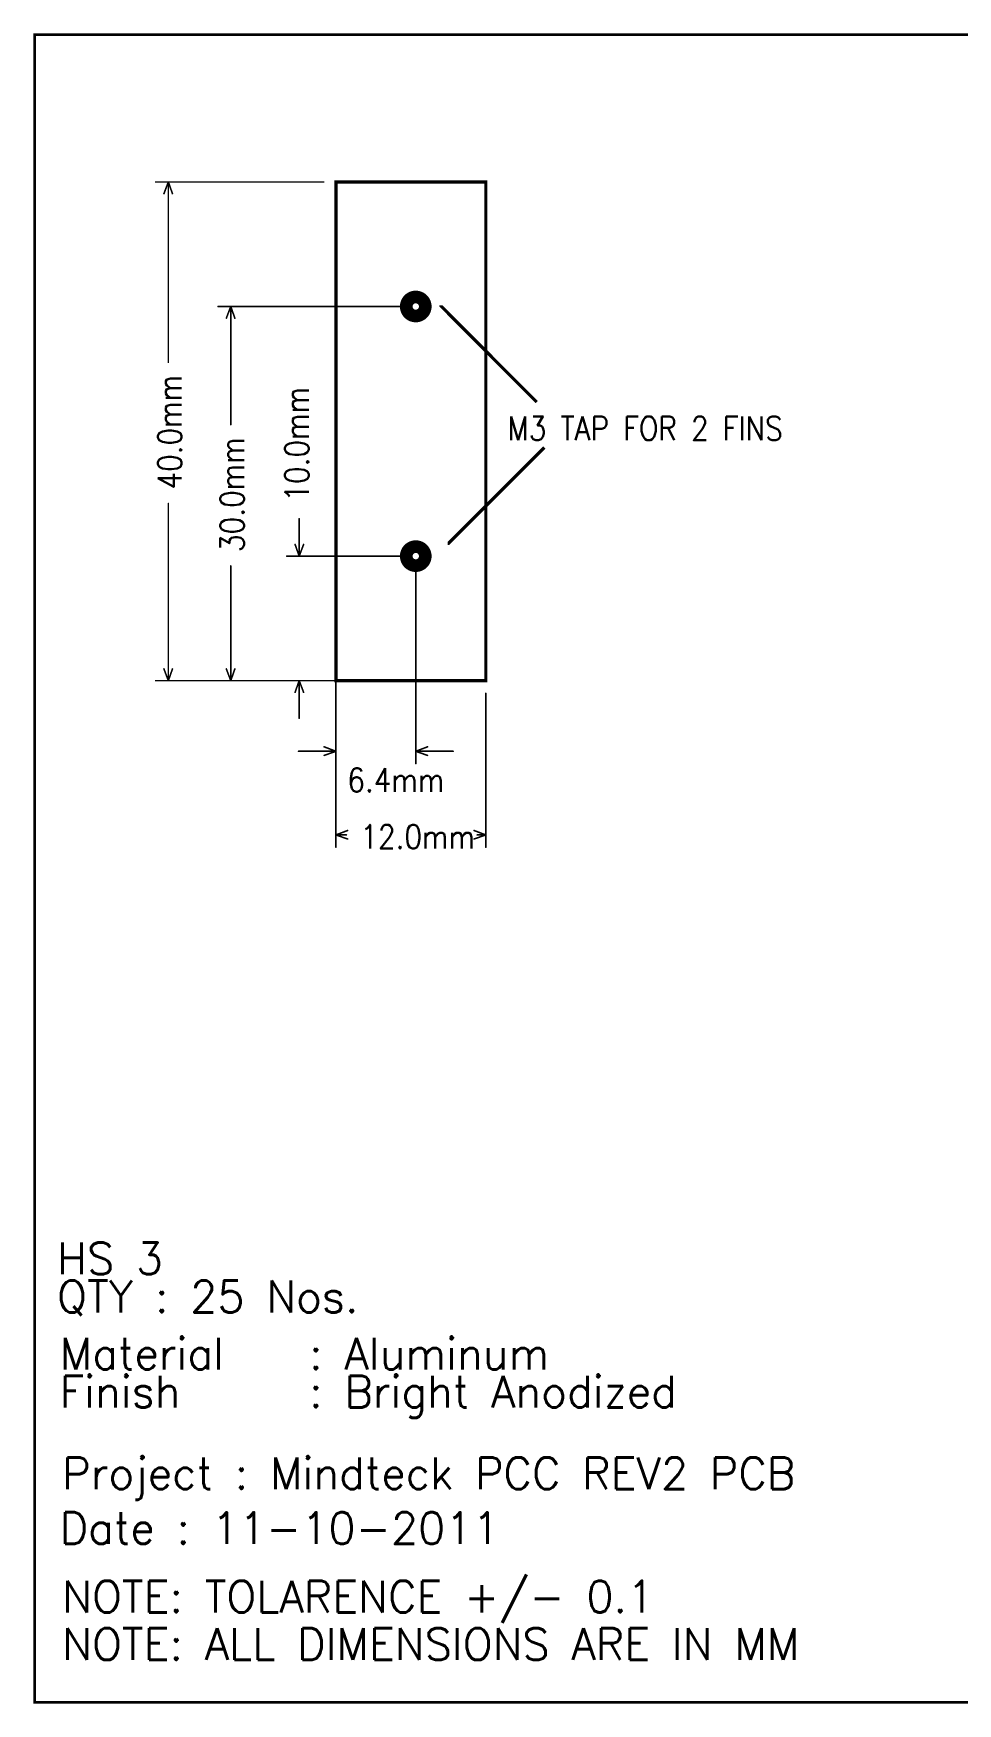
# Model space of a CAD drawing. Extents: x 2.09 to 10.05, y 1.3 to 6.57.
# Drawn here: x 2.09 to 5.01, y 1.3 to 6.57 of the extents above; entities that cross this region are included whole.
import ezdxf

# ---------------------------------------------------------------- set-up
doc = ezdxf.new("R2010")
doc.units = 0
doc.header["$LTSCALE"] = 25
doc.layers.get('0').update_dxf_attribs({"linetype": 'CONTINUOUS'})
doc.styles.get("Standard").update_dxf_attribs({"font": 'simplex'})

# ---------------------------------------------------------------- blocks, each defined once
blk = doc.blocks.new('DISC')
at = {"color": 0, "const_width": 0.5}
blk.add_lwpolyline([(0, 0.25, 1), (0, -0.25, 1)], format="xyb", close=True, dxfattribs=at)

msp = doc.modelspace()

# ---------------------------------------------------------------- linework, layer by layer
at = {"color": 1, "const_width": 0.008}
msp.add_lwpolyline([(2.098, 1.303), (10.047, 1.303), (10.047, 6.567), (2.098, 6.567), (2.098, 1.303)], dxfattribs=at)
at = {"color": 3}
for points, const_width in [([(3.01, 6.102), (2.48, 6.102)], 0.005), ([(2.52, 6.102), (2.506, 6.065)], 0.005), ([(2.52, 5.533), (2.52, 6.102)], 0.005), ([(2.52, 6.102), (2.533, 6.065)], 0.005), ([(3.049, 4.528), (3.049, 6.102), (3.522, 6.102), (3.522, 4.528), (3.049, 4.528)], 0.01), ([(3.26, 5.709), (2.677, 5.709)], 0.005), ([(2.717, 5.709), (2.703, 5.672)], 0.005), ([(2.717, 5.336), (2.717, 5.709)], 0.005), ([(2.717, 5.709), (2.73, 5.672)], 0.005), ([(3.38, 5.713), (3.38, 5.711), (3.683, 5.407)], 0.01), ([(3.402, 4.961), (3.404, 4.961), (3.707, 5.264)], 0.01), ([(2.52, 4.528), (2.52, 5.087)], 0.005), ([(2.933, 4.921), (2.933, 5.039)], 0.005), ([(2.933, 4.921), (2.92, 4.958)], 0.005), ([(2.933, 4.921), (2.947, 4.958)], 0.005), ([(3.26, 4.921), (2.894, 4.921)], 0.005), ([(2.717, 4.528), (2.717, 4.89)], 0.005), ([(3.049, 4.882), (3.049, 4.266)], 0.005), ([(3.301, 4.882), (3.301, 4.266)], 0.005), ([(2.52, 4.528), (2.506, 4.565)], 0.005), ([(2.52, 4.528), (2.533, 4.565)], 0.005), ([(2.717, 4.528), (2.703, 4.565)], 0.005), ([(2.717, 4.528), (2.73, 4.565)], 0.005), ([(3.01, 4.528), (2.48, 4.528)], 0.005), ([(3.246, 4.528), (2.677, 4.528)], 0.005), ([(3.26, 4.528), (2.894, 4.528)], 0.005), ([(2.933, 4.528), (2.92, 4.491)], 0.005), ([(2.933, 4.528), (2.933, 4.409)], 0.005), ([(2.933, 4.528), (2.947, 4.491)], 0.005), ([(3.049, 4.488), (3.049, 4.002)], 0.005), ([(3.522, 4.488), (3.522, 4.002)], 0.005), ([(3.049, 4.305), (2.931, 4.305)], 0.005), ([(3.049, 4.305), (3.012, 4.319)], 0.005), ([(3.049, 4.305), (3.012, 4.292)], 0.005), ([(3.301, 4.305), (3.338, 4.319)], 0.005), ([(3.301, 4.305), (3.419, 4.305)], 0.005), ([(3.301, 4.305), (3.338, 4.292)], 0.005), ([(3.049, 4.041), (3.086, 4.055)], 0.005), ([(3.049, 4.041), (3.082, 4.041)], 0.005), ([(3.049, 4.041), (3.086, 4.028)], 0.005), ([(3.522, 4.041), (3.485, 4.055)], 0.005), ([(3.522, 4.041), (3.485, 4.028)], 0.005), ([(3.495, 4.041), (3.522, 4.041)], 0.005)]:
    msp.add_lwpolyline(points, dxfattribs=dict(at, const_width=const_width))
at = {"color": 2, "const_width": 0.04}
for points in [[(3.301, 5.679, -1), (3.301, 5.739, -1), (3.301, 5.679)], [(3.301, 4.891, -1), (3.301, 4.951, -1), (3.301, 4.891)]]:
    msp.add_lwpolyline(points, format="xyb", dxfattribs=at)

# ---------------------------------------------------------------- block references
at = {"color": 3, "xscale": 0.005, "yscale": 0.005}
for p in [(2.48, 6.102), (2.506, 6.065), (2.52, 6.102), (2.52, 6.102), (2.52, 6.102), (2.533, 6.065), (3.01, 6.102), (2.677, 5.709), (2.717, 5.709), (2.717, 5.709), (2.717, 5.709), (3.26, 5.709), (2.703, 5.672), (2.73, 5.672), (2.52, 5.533), (2.717, 5.336), (2.52, 5.087), (2.933, 5.039), (2.92, 4.958), (2.947, 4.958), (2.894, 4.921), (2.933, 4.921), (2.933, 4.921), (2.933, 4.921), (3.26, 4.921), (2.717, 4.89), (3.049, 4.882), (3.301, 4.882), (2.506, 4.565), (2.533, 4.565), (2.703, 4.565), (2.73, 4.565), (2.48, 4.528), (2.52, 4.528), (2.52, 4.528), (2.52, 4.528), (2.677, 4.528), (2.717, 4.528), (2.717, 4.528), (2.717, 4.528), (2.894, 4.528), (2.92, 4.491), (2.933, 4.528), (2.933, 4.528), (2.933, 4.528), (2.947, 4.491), (3.01, 4.528), (3.049, 4.488), (3.246, 4.528), (3.26, 4.528), (3.522, 4.488), (2.933, 4.409), (2.931, 4.305), (3.012, 4.319), (3.012, 4.292), (3.049, 4.305), (3.049, 4.305), (3.049, 4.305), (3.301, 4.305), (3.301, 4.305), (3.301, 4.305), (3.338, 4.319), (3.338, 4.292), (3.419, 4.305), (3.049, 4.266), (3.301, 4.266), (3.049, 4.041), (3.049, 4.041), (3.049, 4.041), (3.082, 4.041), (3.086, 4.055), (3.086, 4.028), (3.485, 4.055), (3.485, 4.028), (3.495, 4.041), (3.522, 4.041), (3.522, 4.041), (3.522, 4.041), (3.049, 4.002), (3.522, 4.002)]:
    msp.add_blockref('DISC', p, dxfattribs=at)

# ---------------------------------------------------------------- texts
at = {"color": 3, "width": 0.866}
for s, p in [('40.0mm', (2.562, 5.131)), ('10.0mm', (2.963, 5.093)), ('30.0mm', (2.759, 4.934))]:
    msp.add_text(s, height=0.075, rotation=90, dxfattribs=at).set_placement(p)
for s, p in [('M3 TAP FOR 2 FINS', (3.591, 5.287)), ('6.4mm', (3.085, 4.177)), ('12.0mm', (3.126, 3.998))]:
    msp.add_text(s, height=0.075, dxfattribs=at).set_placement(p)
at = {"color": 3}
for s, p in [('HS 3', (2.169, 2.654)), ('QTY : 25 Nos.', (2.169, 2.534)), ('Material   : Aluminum', (2.177, 2.354)), ('Finish     : Bright Anodized', (2.177, 2.234)), ('Project : Mindteck PCC REV2 PCB', (2.185, 1.976)), ('Date : 11-10-2011', (2.177, 1.803)), ('NOTE: TOLARENCE +/- 0.1', (2.185, 1.587)), ('NOTE: ALL DIMENSIONS ARE IN MM', (2.185, 1.437))]:
    msp.add_text(s, height=0.1, dxfattribs=at).set_placement(p)

doc.saveas('drawing.dxf')
